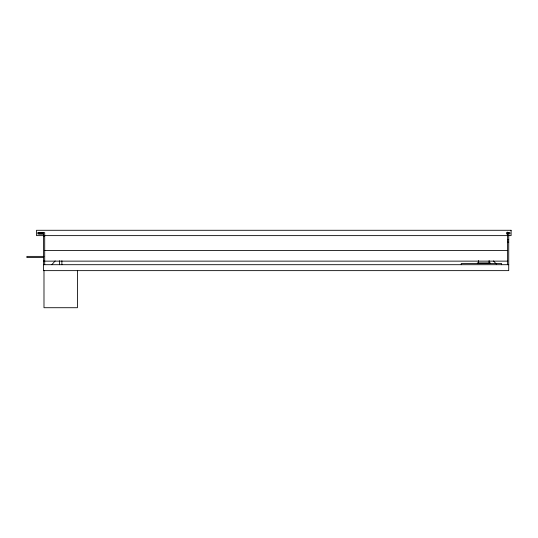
<?xml version="1.0" encoding="UTF-8"?>
<svg xmlns="http://www.w3.org/2000/svg" width="538" height="538" viewBox="0 0 538 538"><rect width="100%" height="100%" fill="white"/><g stroke="black" fill="none" stroke-linecap="round" stroke-linejoin="round"><path stroke-width="0.81" d="M51.823 264.696L55.172 260.93M43.632 232.537L37.821 232.537L37.821 233.963L43.632 233.963M508.847 232.537L506.588 232.537L506.588 233.963L508.847 233.963M507.542 232.658L509.916 232.658L509.916 233.842L507.542 233.842M43.517 236.216L44.701 236.216M507.542 239.773L508.726 239.773M507.542 242.147L508.726 242.147M44.701 250.459L507.542 250.459M43.894 256.391L26.9 256.391L26.9 257.574L43.517 257.574M43.517 261.138L507.542 261.138M477.293 262.921L490.32 262.921M43.517 264.696L508.726 264.696M493.507 260.93L496.298 264.071M508.726 235.032L508.726 270.634L43.517 270.634L43.517 233.842L38.77 233.842L38.77 232.658L44.701 232.658L44.701 264.696M507.542 232.06L507.542 264.696M501.604 264.696L501.604 263.512L461.254 263.512L461.254 264.696M489.123 260.547L489.123 262.921M478.484 260.547L478.484 262.921M77.418 270.338L77.418 307.716L43.988 307.716L43.988 270.338M61.883 260.742L61.883 264.696M59.523 260.742L59.523 264.696M511.1 230.284L36.51 230.284L36.51 235.624L511.1 235.624L511.1 230.284"/></g></svg>
